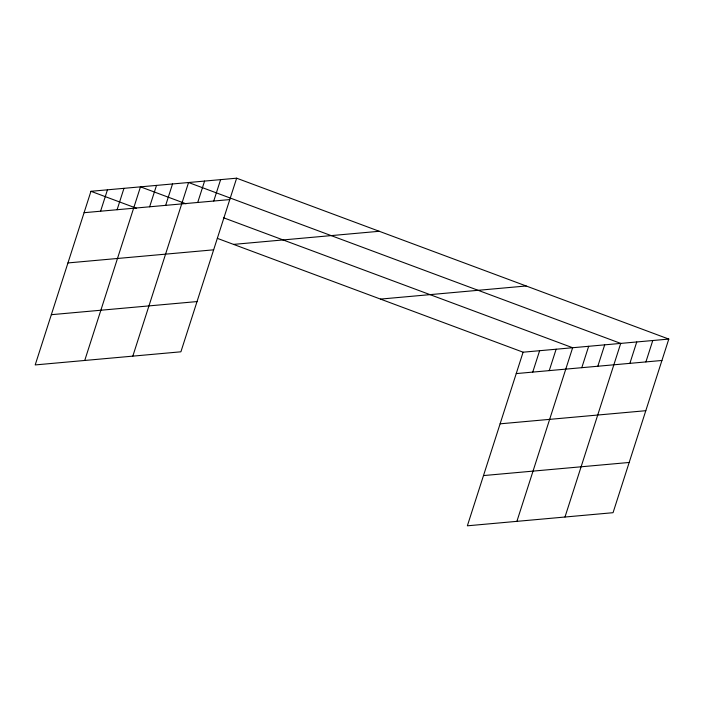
<?xml version="1.0" encoding="UTF-8"?>
<svg xmlns="http://www.w3.org/2000/svg" width="704" height="704" viewBox="0 0 704 704"><rect width="100%" height="100%" fill="white"/><g stroke="black" fill="none" stroke-linecap="round" stroke-linejoin="round"><path stroke-width="1.06" d="M236.641 178.191L90.948 191.303L35.2 364.927L180.902 351.806L236.641 178.191L668.8 339.073L613.052 512.697L467.359 525.809L523.098 352.194L668.8 339.073M100.584 211.209L107.457 189.816M117.102 209.73L123.966 188.329M84.735 360.466L140.483 186.842L185.997 203.79M149.635 206.8L156.508 185.398M165.669 205.357L172.533 183.955M132.818 356.136L188.566 182.512L620.717 343.402L564.978 517.026M197.718 202.47L204.591 181.069M213.743 201.027L220.616 179.634M532.743 372.099L539.616 350.706M549.252 370.612L556.125 349.219M516.894 521.356L572.642 347.732L223.423 217.721M581.794 367.69L588.667 346.289M597.819 366.247L604.692 344.846M629.878 363.361L636.75 341.959M645.902 361.918L652.775 340.516M84.075 212.696L229.777 199.584M233.552 244.394L379.254 231.282M67.945 262.935L213.646 249.823M51.33 314.688L197.032 301.576M380.486 299.094L526.187 285.982M516.234 373.586L661.927 360.474M500.104 423.826L645.806 410.705M483.481 475.578L629.182 462.466M90.948 191.303L136.462 208.243M217.369 238.366L523.098 352.194"/></g></svg>
